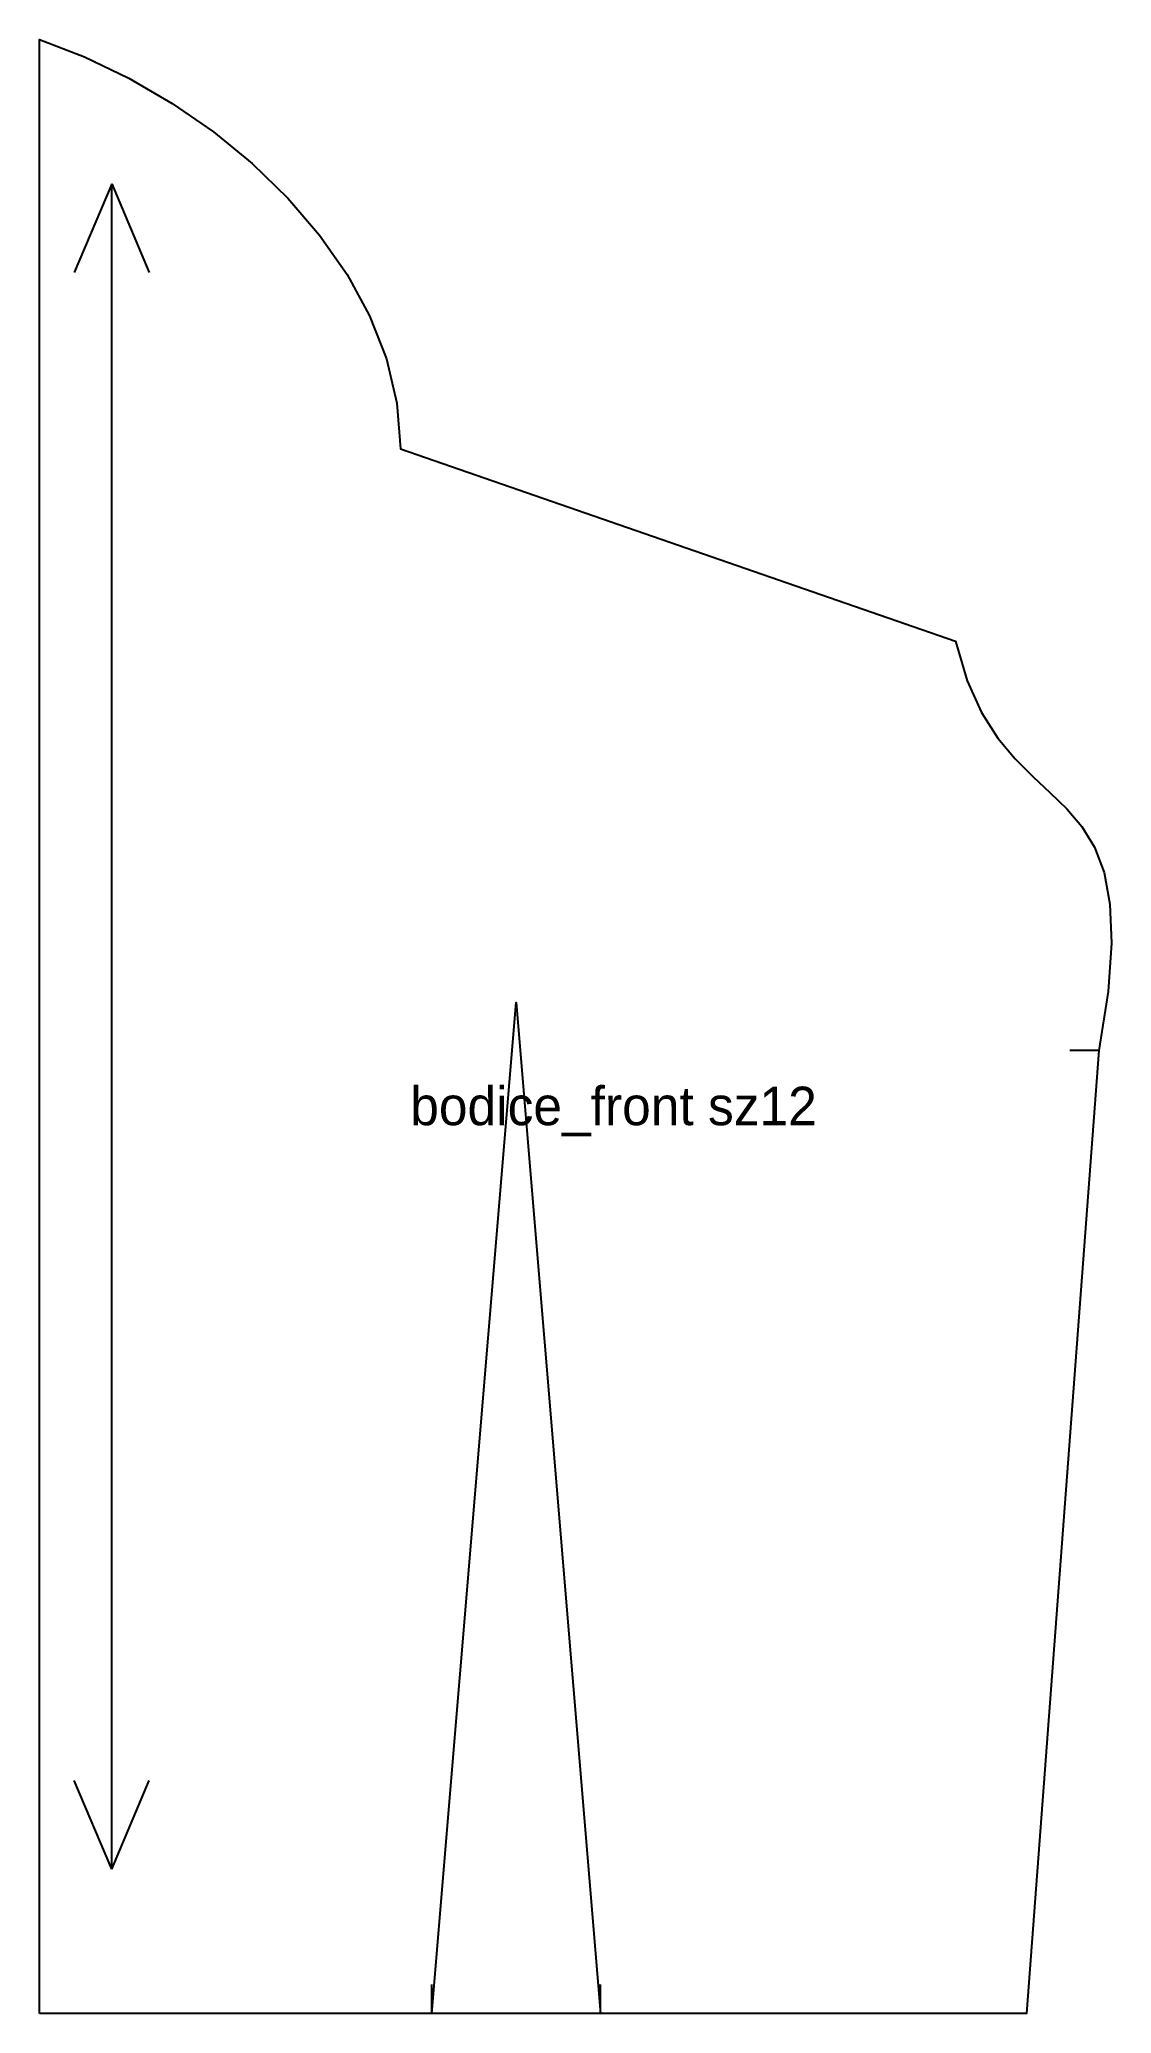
# Model space of a CAD drawing. Header units: millimetres. Extents: x 0 to 223, y 0 to 410.
import ezdxf

# ---------------------------------------------------------------- set-up
doc = ezdxf.new("R2010")
doc.units = ezdxf.units.MM
for name, color, linetype in [('1', 7, 'CONTINUOUS'), ('11', 1, 'CONTINUOUS'), ('13', 5, 'CONTINUOUS'), ('15', 2, 'CONTINUOUS'), ('8', 3, 'CONTINUOUS')]:
    doc.layers.add(name, color=color, linetype=linetype)

msp = doc.modelspace()

# ---------------------------------------------------------------- linework, layer by layer
at = {"layer": '1'}
msp.add_lwpolyline([(0, 0), (0, 410), (9.3533, 406.3796), (18.5764, 401.9329), (27.5391, 396.7188), (36.1111, 390.7963), (44.1623, 384.2245), (51.5625, 377.0625), (58.1814, 369.3692), (63.8889, 361.2037), (68.5547, 352.625), (72.0486, 343.6921), (74.2405, 334.4641), (75, 325), (190.2562, 285), (192.708, 276.8038), (195.6823, 270.2157), (199.0357, 264.9156), (202.6253, 260.5831), (206.3076, 256.8978), (209.9396, 253.5394), (213.3781, 250.1875), (216.4799, 246.5219), (219.1017, 242.2221), (221.1004, 236.9679), (222.3327, 230.439), (222.6556, 222.3149), (221.9257, 212.2753), (220, 200), (205, 0)], close=True, dxfattribs=at)
at = {"layer": '11'}
for p, q in [((220, 200), (214, 200)), ((81.5, 0), (81.5, 6)), ((116.5, 0), (116.5, 6))]:
    msp.add_line(p, q, dxfattribs=at)
at = {"layer": '13'}
for p, q in [((15, 380), (7.2116, 361.5788)), ((15, 30), (15, 380)), ((15, 380), (22.7884, 361.5788)), ((15, 30), (7.2116, 48.4212)), ((15, 30), (22.7884, 48.4212))]:
    msp.add_line(p, q, dxfattribs=at)
at = {"layer": '8'}
msp.add_lwpolyline([(81.5, 0), (99, 210), (116.5, 0)], dxfattribs=at)

# ---------------------------------------------------------------- texts
at = {"layer": '15'}
msp.add_text('bodice_front sz12', height=8, dxfattribs=at).set_placement((77, 184.5))

doc.saveas('drawing.dxf')
